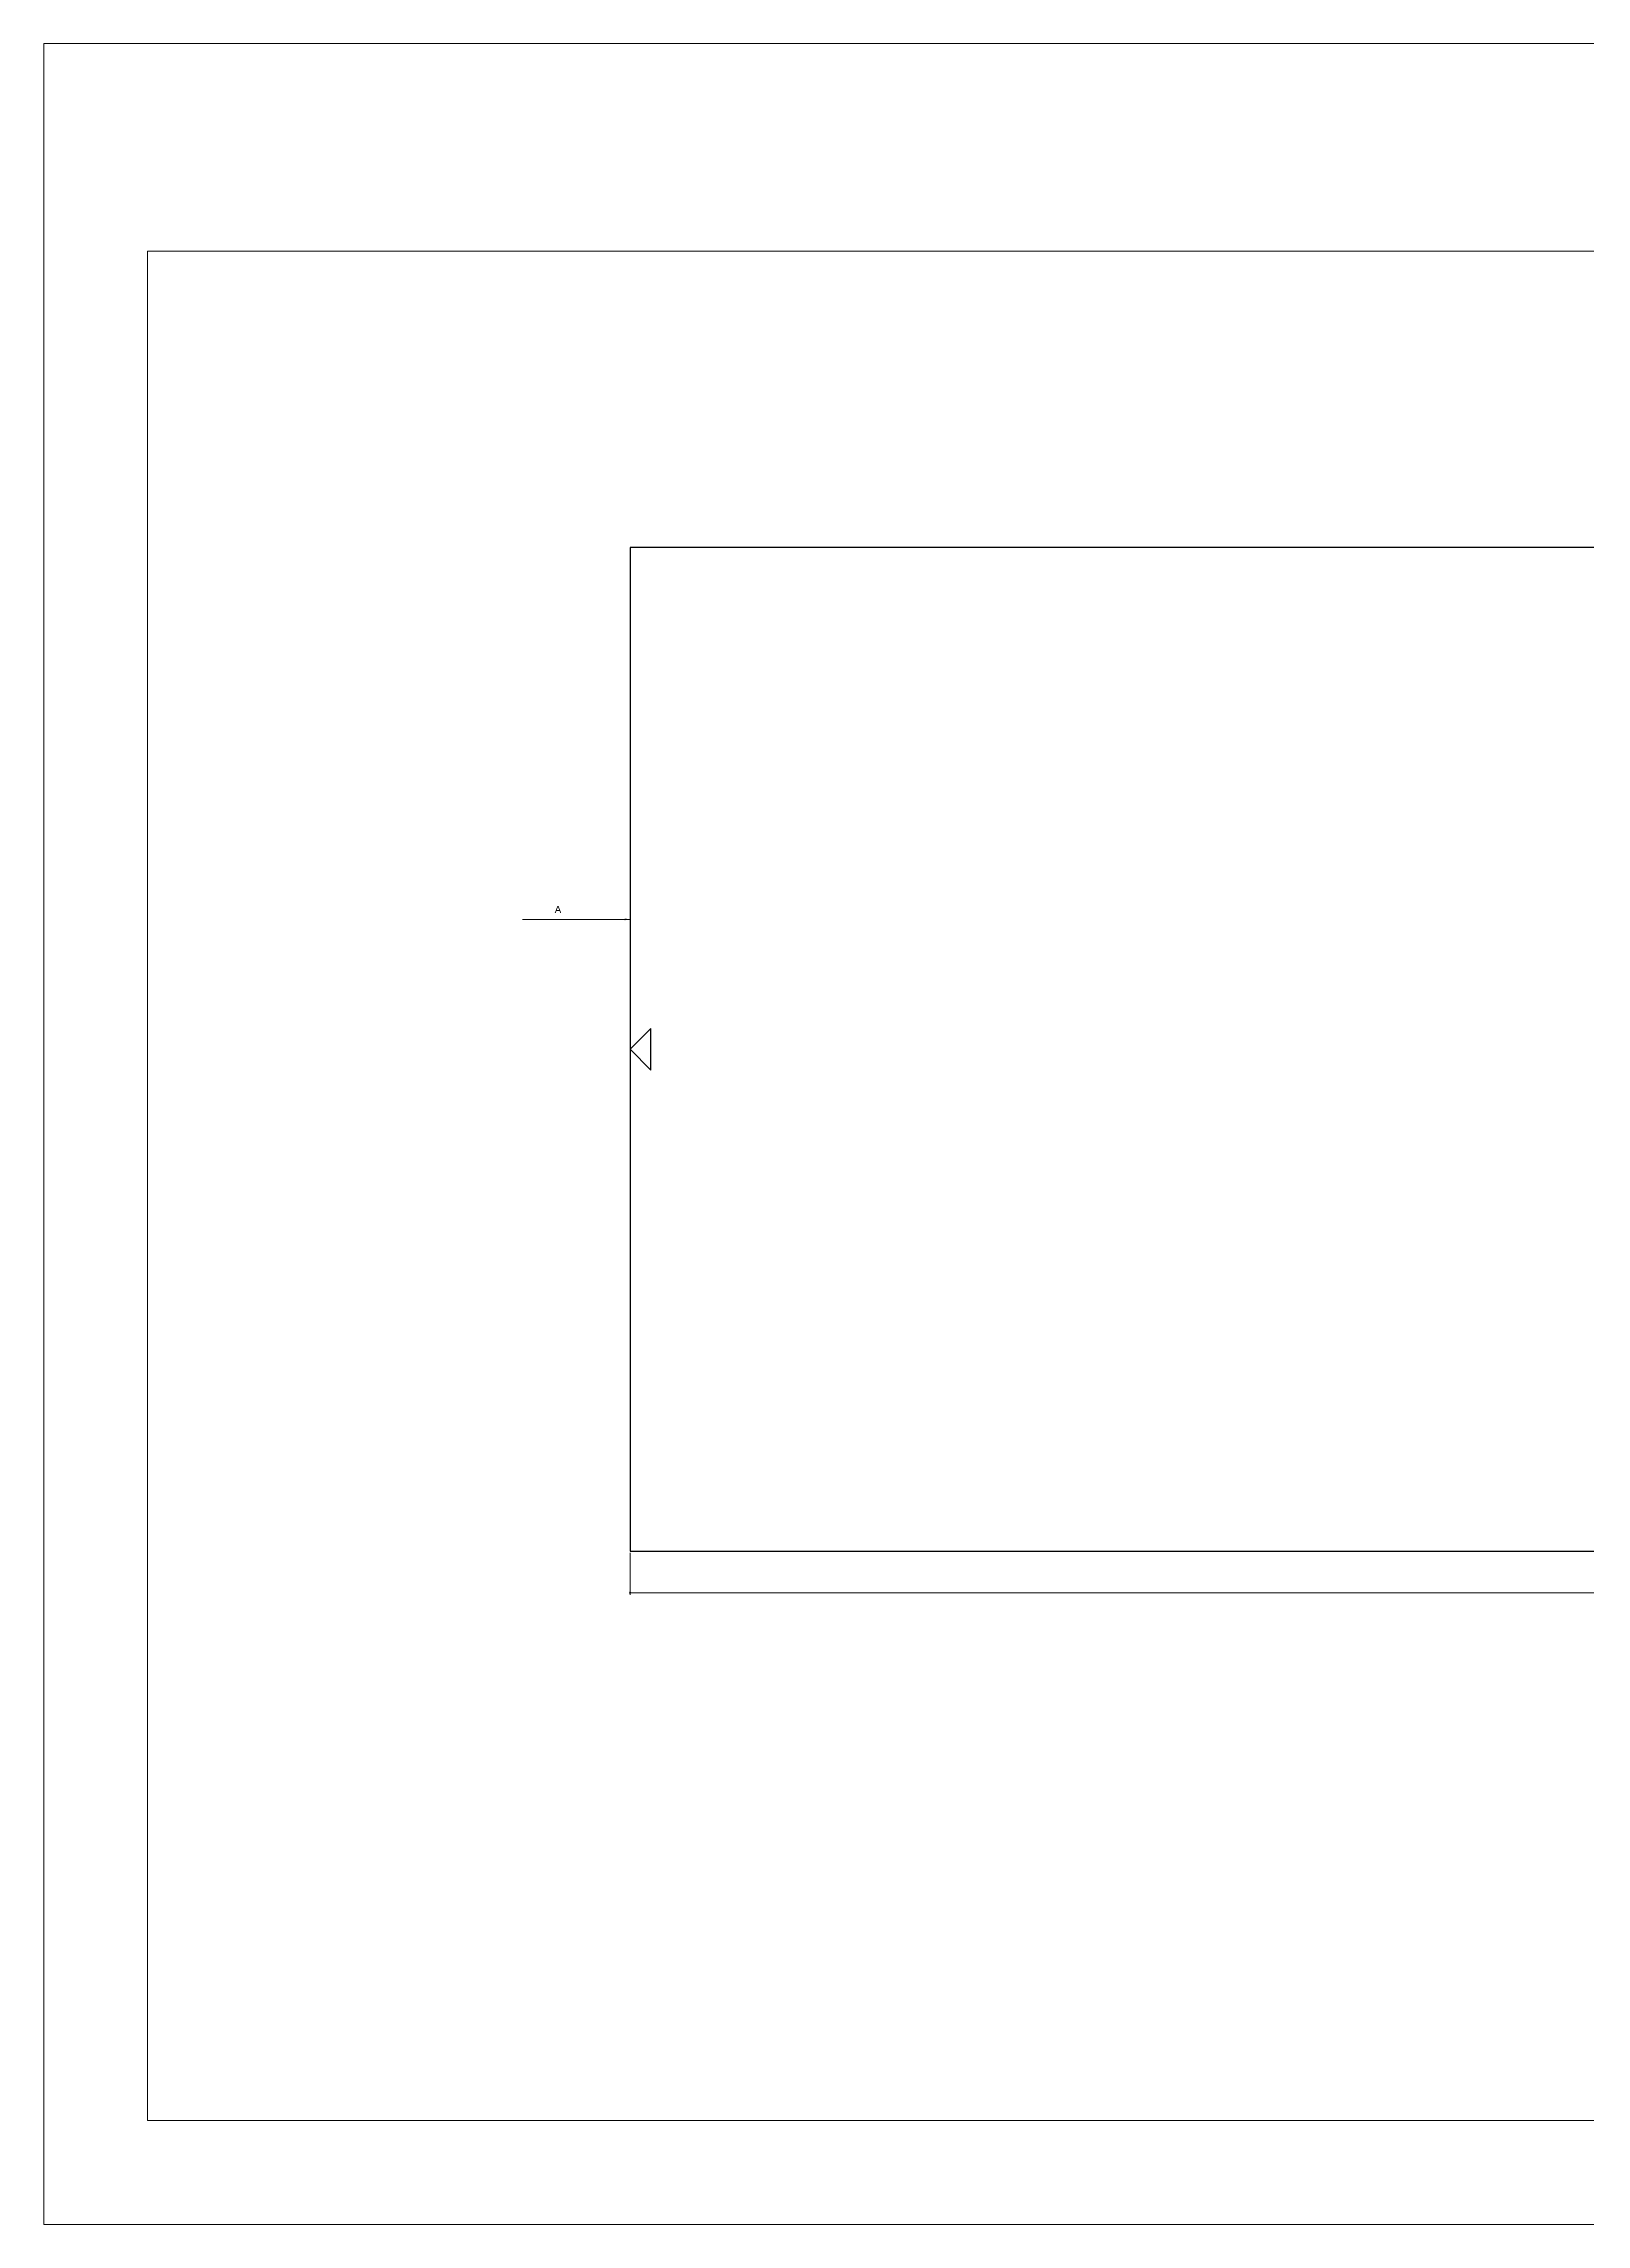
# Paper-space layout 'Cabinet back' of a CAD drawing. Header units: millimetres. Extents: x -5 to 1777, y -5 to 1255.
# Drawn here: x -5 to 886, y -5 to 1255 of the extents above; entities that cross this region are included whole.
import ezdxf

# ---------------------------------------------------------------- set-up
doc = ezdxf.new("R2010")
doc.units = ezdxf.units.MM
doc.layers.get('0').update_dxf_attribs({"true_color": 0xc2c2ced6})
doc.layers.add('New project_New cabinet_Cabinet back_View from above', color=1, linetype='Continuous', true_color=0xc2ff0000)
doc.layers.add('TitleBlock', color=7, linetype='Continuous')
doc.styles.add('Blum_Dimension', font='arial.ttf', dxfattribs={"height": 2})
doc.styles.add('Blum_ViewInfo', font='arial.ttf', dxfattribs={"height": 4})
doc.dimstyles.new('Blum_Chain', dxfattribs={"dimtxt": 2, "dimasz": 2, "dimexe": 1.25, "dimexo": 1, "dimtad": 0, "dimjust": 4, "dimtih": 1, "dimtoh": 1, "dimtxsty": 'Blum_Dimension', "dimblk1": 'DOTSMALL', "dimsah": 1, "dimcen": 2, "dimadec": 0, "dimazin": 2, "dimtfac": 1, "dimtix": 1, "dimtmove": 0, "dimatfit": 3, "dimldrblk": 'OBLIQUE', "dimfxl": 1, "dimlwd": 5, "dimlwe": 5, "dimarcsym": 0})
doc.dimstyles.new('Blum_ViewInfo', dxfattribs={"dimtxt": 4, "dimasz": 3, "dimexe": 1.25, "dimexo": 1, "dimtad": 1, "dimtxsty": 'Blum_ViewInfo', "dimblk": 'OBLIQUE', "dimcen": 0.09, "dimadec": 0, "dimazin": 2, "dimtfac": 1, "dimtofl": 0, "dimtmove": 0, "dimatfit": 2, "dimfxl": 1, "dimlwd": 20, "dimlwe": 20, "dimarcsym": 0})

# ---------------------------------------------------------------- blocks, each defined once
blk = doc.blocks.new('TitleBlock_Cabinet back')
at = {"layer": 'TitleBlock', "lineweight": 0}
for points in [[(-0.79, -0.79, 0), (-0.79, 209.21, 0), (296.21, 209.21, 0), (296.21, -0.79, 0)], [(9.21, 9.21, 0), (9.21, 189.21, 0), (286.21, 189.21, 0), (286.21, 9.21, 0)]]:
    blk.add_polyline3d(points, close=True, dxfattribs=at)
blk = doc.blocks.new('Blum_Trinagle_Outline')
blk.add_lwpolyline([(0, 0), (2, 2), (-2, 2)], close=True)
blk = doc.blocks.new('_DotSmall')
at = {"color": 0, "linetype": 'ByBlock', "const_width": 0.5}
blk.add_lwpolyline([(-0.0625, 0, 1), (0.0625, 0, 1)], format="xyb", close=True, dxfattribs=at)
blk = doc.blocks.new('*D226')
at = {"layer": 'Defpoints', "color": 0, "lineweight": 0}
for p in [(333.9, 384.2), (1322.9, 384.2), (1322.9, 360.2)]:
    blk.add_point(p, dxfattribs=at)
at = {"layer": 'New project_New cabinet_Cabinet back_View from above', "color": 0, "lineweight": 5}
for p, q in [((333.9, 383.2), (333.9, 358.9)), ((1322.9, 383.2), (1322.9, 358.9)), ((333.9, 360.2), (1320.9, 360.2))]:
    blk.add_line(p, q, dxfattribs=at)
at = {"layer": 'New project_New cabinet_Cabinet back_View from above', "color": 0, "lineweight": 0}
blk.add_solid([(1320.9, 359.9), (1320.9, 360.5), (1322.9, 360.2)], dxfattribs=at)
at = {"layer": 'New project_New cabinet_Cabinet back_View from above', "color": 0, "lineweight": 5, "xscale": 2, "yscale": 2, "zscale": 2, "rotation": 180}
blk.add_blockref('_DotSmall', (333.9, 360.2), dxfattribs=at)
at = {"layer": 'New project_New cabinet_Cabinet back_View from above', "color": 0, "lineweight": 0, "insert": (1322.9, 356.1), "char_height": 2, "attachment_point": 5, "rotation": 270, "style": 'Blum_Dimension'}
blk.add_mtext('989', dxfattribs=at)
blk = doc.blocks.new('_Oblique')
at = {"color": 0, "linetype": 'ByBlock', "lineweight": -2}
blk.add_line((-0.5, -0.5), (0.5, 0.5), dxfattribs=at)

psp = doc.layouts.new('Cabinet back')

# ---------------------------------------------------------------- linework, layer by layer
at = {"linetype": 'Continuous', "lineweight": 30}
for p, q in [((1322.907, 964.193), (333.907, 964.193)), ((333.907, 964.193), (333.907, 384.193)), ((333.907, 384.193), (1322.907, 384.193))]:
    psp.add_line(p, q, dxfattribs=at)

# ---------------------------------------------------------------- block references
at = {"lineweight": 0, "xscale": 6, "yscale": 6, "zscale": 6}
psp.add_blockref('TitleBlock_Cabinet back', (0, 0), dxfattribs=at)
at = {"layer": 'New project_New cabinet_Cabinet back_View from above', "lineweight": 0, "xscale": 6, "yscale": 6, "zscale": 6, "rotation": 270}
psp.add_blockref('Blum_Trinagle_Outline', (333.907, 674.193), dxfattribs=at)

# ---------------------------------------------------------------- texts
at = {"lineweight": 0, "insert": (294.157, 752.983), "char_height": 4, "attachment_point": 9, "style": 'Blum_ViewInfo'}
psp.add_mtext('A', dxfattribs=at)

# ---------------------------------------------------------------- dimensions: what is measured, and where the dimension line sits
at = {"layer": 'New project_New cabinet_Cabinet back_View from above', "lineweight": 0}
dim = psp.add_linear_dim(base=(1322.907, 360.193), p1=(333.907, 384.193), p2=(1322.907, 384.193), dimstyle='Blum_Chain', override={"dimscale": 0}, dxfattribs=at)
dim.commit()
dim.dimension.update_dxf_attribs({"geometry": '*D226', "text_midpoint": (1322.907, 356.107)})

# ---------------------------------------------------------------- leaders
at = {"lineweight": 0}
psp.add_leader([(333.907, 749.233), (271.745, 749.233)], dimstyle='Blum_ViewInfo', override={"dimscale": 0}, dxfattribs=at)

doc.saveas('drawing.dxf')
